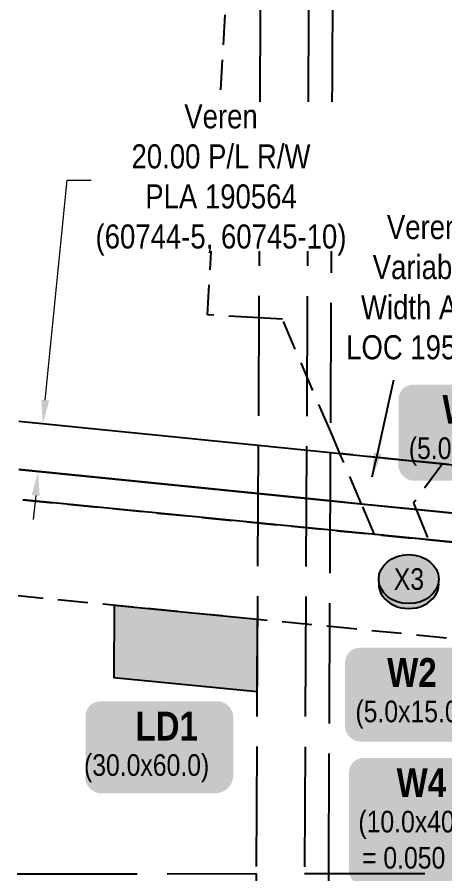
# Model space of a CAD drawing. Extents: x 471563 to 508050, y 6028961 to 6050146.
# Drawn here: x 478621 to 478799.1, y 6044231.5 to 6044587.9 of the extents above; entities that cross this region are included whole.
import ezdxf
from ezdxf.enums import TextEntityAlignment as Align

# ---------------------------------------------------------------- set-up
doc = ezdxf.new("R2010")
doc.units = 0
doc.header["$LTSCALE"] = 5
doc.header["$PDSIZE"] = 0.5
doc.linetypes.add('foc-ACCESSROAD', pattern=[3.75, 2.5, -1.25])
doc.linetypes.add('foc-UNSURVEYED', pattern=[12.5, 10, -2.5])
doc.layers.get('Defpoints').update_dxf_attribs({"color": 9})
for name, color, linetype in [('C-AR', 13, 'foc-ACCESSROAD'), ('C-RW', 13, 'Continuous'), ('C-WS', 13, 'foc-ACCESSROAD'), ('F-AR', 190, 'foc-ACCESSROAD'), ('L-USEC', 7, 'foc-UNSURVEYED'), ('P-CROSSINGS', 250, 'Continuous'), ('P-TEMP-BLOCKS', 250, 'Continuous'), ('P-TEMP-H', 41, 'Continuous'), ('P-TEMP_LOG DECK', 46, 'Continuous')]:
    doc.layers.add(name, color=color, linetype=linetype)
doc.layers.add('C-AR-T', color=13, linetype='Continuous', lineweight=9)
doc.styles.add('80', font='ARIALN.TTF', dxfattribs={"height": 10})
doc.styles.add('80CG', font='ARIALN.TTF', dxfattribs={"height": 10})
doc.styles.add('80L', font='ARIALN.TTF', dxfattribs={"height": 10})
doc.styles.add('BOLD', font='ARIALNB.TTF')
doc.styles.add('Crossing', font='ARIALN.TTF', dxfattribs={"height": 10})
doc.dimstyles.new('Compass 5 000', dxfattribs={"dimscale": 5, "dimtxt": 9, "dimasz": 2, "dimexe": 0.2, "dimexo": 0.0625, "dimgap": 0.5, "dimtad": 0, "dimtih": 1, "dimtoh": 1, "dimzin": 0, "dimdsep": 46, "dimtxsty": '80CG', "dimcen": 0.1, "dimse1": 1, "dimse2": 1, "dimclrd": 256, "dimclrt": 256, "dimaunit": 1, "dimadec": 4, "dimazin": 0, "dimtfac": 0.06, "dimtofl": 0, "dimtmove": 0, "dimatfit": 1, "dimfxl": 0.2, "dimtolj": 1, "dimtzin": 0, "dimlwd": -1, "dimarcsym": 0})

# ---------------------------------------------------------------- blocks, each defined once
blk = doc.blocks.new('*U92')
h = blk.add_hatch(color=191)
edge = h.paths.add_edge_path()
edge.add_line((-24, -33.18), (24, -33.18))
edge.add_arc((24, -27.18), 6, 270, 360)
edge.add_line((30, -27.18), (30, 12.5))
edge.add_arc((24, 12.5), 6, 0, 90)
edge.add_line((24, 18.5), (-24, 18.5))
edge.add_arc((-24, 12.5), 6, 90, 180)
edge.add_line((-30, 12.5), (-30, -27.18))
edge.add_arc((-24, -27.18), 6, 180, 270)
at = {"flags": 128}
blk.add_lwpolyline([(43.33, 42.39, 0, 7.5, 0), (0, 0, 0, 0, 0)], format="xyseb", dxfattribs=at)
at = {"color": 250, "flags": 128}
blk.add_lwpolyline([(-24, -33.18, 3, 3, 0), (24, -33.18, 3, 3, 0.414214), (30, -27.18, 3, 3, 0), (30, 12.5, 3, 0, 0.414214), (24, 18.5, 0, 0, 0), (-24, 18.5, 0, 0, 0.414214), (-30, 12.5, 0, 0, 0), (-30, -27.18, 0, 3, 0.414214)], format="xyseb", close=True, dxfattribs=at)
at = {"color": 250}
for tag, p, height, style in [('TEMP_AREA_W1_001', (-9.21, 2.24), 12, 'BOLD'), ('ENTER_TEXT_001', (-30.66, -12.47), 9, '80')]:
    blk.add_attdef(tag, p, '', height=height, dxfattribs=dict(at, style=style))
blk = doc.blocks.new('*D128')
at = {"layer": 'C-AR-T', "transparency": 16777216}
for p, q in [((478632.71, 6044428.59), (478641.85, 6044520.15)), ((478641.85, 6044520.15), (478651.85, 6044520.15)), ((478628.74, 6044388.84), (478627.74, 6044378.89))]:
    blk.add_line(p, q, dxfattribs=at)
for points in [[(478631.05, 6044428.75), (478634.37, 6044428.42), (478631.71, 6044418.64)], [(478627.08, 6044389.01), (478630.4, 6044388.67), (478629.73, 6044398.79)]]:
    blk.add_solid(points, dxfattribs=at)
at = {"layer": 'Defpoints', "color": 0, "transparency": 16777216}
for p in [(478629.73, 6044398.79), (478820.24, 6044399.81), (478818.26, 6044379.96)]:
    blk.add_point(p, dxfattribs=at)
at = {"layer": 'C-AR-T', "transparency": 16777216, "insert": (478705.88, 6044520.15), "char_height": 10, "attachment_point": 5, "style": '80CG', "bg_fill": 3, "box_fill_scale": 1.1, "bg_fill_color": 256, "bg_fill_true_color": 13158600, "bg_fill_transparency": 0}
blk.add_mtext('\\A1;Veren\\P20.00 P/L R/W\\PPLA 190564\\P{\\A0;\\C0;(60744-5, 60745-10)}', dxfattribs=at)
blk = doc.blocks.new('xing2')
h = blk.add_hatch(color=50)
h.dxf.hatch_style = 1
edge = h.paths.add_edge_path()
edge.add_ellipse((0, 0), major_axis=(-12.5, 0), ratio=0.816297, start_angle=0, end_angle=360)
h = blk.add_hatch(color=250)
h.dxf.hatch_style = 1
edge = h.paths.add_edge_path()
edge.add_ellipse((0, -2.05), major_axis=(-12.5, 0), ratio=0.816297, start_angle=0, end_angle=180)
edge.add_line((12.5, -2.05), (12.5, 0))
edge.add_ellipse((0, 0), major_axis=(-12.5, 0), ratio=0.816297, start_angle=0, end_angle=180, ccw=False)
edge.add_line((-12.5, 0), (-12.5, -2.05))
at = {"color": 250}
blk.add_ellipse((0, 0), major_axis=(-12.5, 0), ratio=0.816297, dxfattribs=at)
blk.add_ellipse((0, -2.05), major_axis=(-12.5, 0), ratio=0.816297, start_param=0, end_param=3.141593, dxfattribs=at)
at = {"color": 250, "style": 'Crossing'}
blk.add_attdef('CROSSING', text='', height=9, dxfattribs=at).set_placement((0.09, 0.02), align=Align.MIDDLE_CENTER)
at = {"color": 250, "style": 'Crossing', "flags": 1}
for tag, p in [('OWNER', (0.09, -12.49)), ('DESCRIPTION', (0.09, -25.77)), ('LOCATION', (0.09, -39.3)), ('DWG_REF', (0.09, -52.84))]:
    blk.add_attdef(tag, text='', height=9, dxfattribs=at).set_placement(p, align=Align.MIDDLE_CENTER)
blk = doc.blocks.new('*U104')
h = blk.add_hatch(color=191)
edge = h.paths.add_edge_path()
edge.add_line((-24, -18.23), (24, -18.23))
edge.add_arc((24, -12.23), 6, 270, 360)
edge.add_line((30, -12.23), (30, 12.5))
edge.add_arc((24, 12.5), 6, 0, 90)
edge.add_line((24, 18.5), (-24, 18.5))
edge.add_arc((-24, 12.5), 6, 90, 180)
edge.add_line((-30, 12.5), (-30, -12.23))
edge.add_arc((-24, -12.23), 6, 180, 270)
at = {"color": 250, "flags": 128}
blk.add_lwpolyline([(-24, -18.23, 3, 3, 0), (24, -18.23, 3, 3, 0.414214), (30, -12.23, 3, 3, 0), (30, 12.5, 3, 0, 0.414214), (24, 18.5, 0, 0, 0), (-24, 18.5, 0, 0, 0.414214), (-30, 12.5, 0, 0, 0), (-30, -12.23, 0, 3, 0.414214)], format="xyseb", close=True, dxfattribs=at)
at = {"flags": 128}
blk.add_lwpolyline([(-19.73, 12.37, 0, 7.5, 0), (0, 0, 0, 0, 0)], format="xyseb", dxfattribs=at)
at = {"color": 250}
for tag, p, height, style in [('TEMP_AREA_W1_001', (-9.21, 2.24), 12, 'BOLD'), ('ENTER_TEXT_001', (-30.66, -12.47), 9, '80')]:
    blk.add_attdef(tag, p, '', height=height, dxfattribs=dict(at, style=style))
blk = doc.blocks.new('*U195')
h = blk.add_hatch(color=111)
edge = h.paths.add_edge_path()
edge.add_line((-21.5, -20), (21.5, -20))
edge.add_arc((21.5, -14), 6, 270, 360)
edge.add_line((27.5, -14), (27.5, 12.5))
edge.add_arc((21.5, 12.5), 6, 0, 90)
edge.add_line((21.5, 18.5), (-21.5, 18.5))
edge.add_arc((-21.5, 12.5), 6, 90, 180)
edge.add_line((-27.5, 12.5), (-27.5, -14))
edge.add_arc((-21.5, -14), 6, 180, 270)
at = {"color": 250, "flags": 128}
blk.add_lwpolyline([(-21.5, -20, 3, 3, 0), (21.5, -20, 3, 3, 0.414214), (27.5, -14, 3, 3, 0), (27.5, 12.5, 3, 0, 0.414214), (21.5, 18.5, 0, 0, 0), (-21.5, 18.5, 0, 0, 0.414214), (-27.5, 12.5, 0, 0, 0), (-27.5, -14, 0, 3, 0.414214)], format="xyseb", close=True, dxfattribs=at)
at = {"flags": 128}
blk.add_lwpolyline([(31.66, -43.46, 0, 7.5, 0), (0, 0, 0, 0, 0)], format="xyseb", dxfattribs=at)
at = {"color": 250}
for tag, p, height, style in [('TEMP_AREA_W1_001', (-9.21, 2.24), 12, 'BOLD'), ('ENTER_TEXT_001', (-30.66, -12.47), 9, '80')]:
    blk.add_attdef(tag, p, '', height=height, dxfattribs=dict(at, style=style))
blk = doc.blocks.new('*U228')
h = blk.add_hatch(color=191)
edge = h.paths.add_edge_path()
edge.add_line((-21.5, -19.07), (21.5, -19.07))
edge.add_arc((21.5, -13.07), 6, 270, 360)
edge.add_line((27.5, -13.07), (27.5, 12.5))
edge.add_arc((21.5, 12.5), 6, 0, 90)
edge.add_line((21.5, 18.5), (-21.5, 18.5))
edge.add_arc((-21.5, 12.5), 6, 90, 180)
edge.add_line((-27.5, 12.5), (-27.5, -13.07))
edge.add_arc((-21.5, -13.07), 6, 180, 270)
at = {"color": 250, "flags": 128}
blk.add_lwpolyline([(-21.5, -19.07, 3, 3, 0), (21.5, -19.07, 3, 3, 0.414214), (27.5, -13.07, 3, 3, 0), (27.5, 12.5, 3, 0, 0.414214), (21.5, 18.5, 0, 0, 0), (-21.5, 18.5, 0, 0, 0.414214), (-27.5, 12.5, 0, 0, 0), (-27.5, -13.07, 0, 3, 0.414214)], format="xyseb", close=True, dxfattribs=at)
at = {"flags": 128}
blk.add_lwpolyline([(50.12, 11.6, 0, 7.5, 0), (0, 0, 0, 0, 0)], format="xyseb", dxfattribs=at)
at = {"color": 250}
for tag, p, height, style in [('TEMP_AREA_W1_001', (-9.21, 2.24), 12, 'BOLD'), ('ENTER_TEXT_001', (-30.66, -12.47), 9, '80')]:
    blk.add_attdef(tag, p, '', height=height, dxfattribs=dict(at, style=style))

msp = doc.modelspace()

# ---------------------------------------------------------------- hatches: boundary and pattern name
at = {"layer": 'P-TEMP-H'}
h = msp.add_hatch(color=256, dxfattribs=at)
h.dxf.hatch_style = 1
h.paths.add_polyline_path([(478721.037, 6044337.311), (478661.358, 6044343.185), (478661.22, 6044313.202), (478720.9, 6044307.327)])

# ---------------------------------------------------------------- linework, layer by layer
at = {"layer": 'C-AR'}
msp.add_lwpolyline([(478787.153, 6044383.057), (478792.24, 6044370.474), (478769.788, 6044372.684), (478764.412, 6044385.337), (478755.406, 6044406.339), (478798.053, 6044402.043), (478786.032, 6044385.664), (478787.153, 6044383.057)], close=True, dxfattribs=at)
at = {"layer": 'C-RW'}
for points in [[(478621.698, 6044399.704), (478721.277, 6044389.673), (478751.423, 6044386.637), (478875.189, 6044374.276), (478969.632, 6044451.104), (478979.118, 6044439.485), (478960.47, 6044424.315), (478952.712, 6044418.004), (478885.291, 6044363.16), (478878.789, 6044361.955), (478623.416, 6044387.092)], [(478621.78, 6044419.799), (478721.369, 6044409.768), (478751.515, 6044406.731), (478755.406, 6044406.339), (478798.053, 6044402.043), (478856.499, 6044396.156), (478876.418, 6044394.15), (478875.831, 6044384.215), (478875.201, 6044374.241), (478855.32, 6044376.197), (478787.158, 6044383.047), (478764.414, 6044385.334), (478751.423, 6044386.637), (478721.277, 6044389.673), (478621.698, 6044399.704)]]:
    msp.add_lwpolyline(points, dxfattribs=at)
at = {"layer": 'C-WS'}
msp.add_lwpolyline([(479012.062, 6044485.827), (479004.406, 6044356.061), (478885.291, 6044363.16), (478874.651, 6044364.23), (478875.228, 6044374.291), (478875.831, 6044384.215), (478876.418, 6044394.15), (478856.499, 6044396.156), (478798.053, 6044402.043), (478755.406, 6044406.339), (478751.554, 6044415.325), (478731.446, 6044462.231), (478721.612, 6044462.808), (478700.276, 6044464.062), (478710.245, 6044633.791), (478722.391, 6044633.078), (478752.543, 6044631.307), (478954.855, 6044619.424), (478947.233, 6044489.663), (479012.062, 6044485.827)], close=True, dxfattribs=at)
at = {"layer": 'F-AR'}
for points in [[(478623.416, 6044387.092), (478878.789, 6044361.955), (478885.291, 6044363.16), (479004.406, 6044356.061), (479139.039, 6044348.004), (479558.838, 6044337.336), (479612.179, 6044335.981), (479671.347, 6044337.727), (479689.056, 6044340.577)], [(479675.129, 6044297.841), (479612.273, 6044295.987), (479558.611, 6044297.35), (479137.351, 6044308.054), (479002.25, 6044316.139), (478874.371, 6044322.218), (478621.484, 6044347.11)]]:
    msp.add_lwpolyline(points, dxfattribs=at)
at = {"layer": 'L-USEC'}
for p, q in [((478621.014, 6044231.495), (478720.553, 6044231.55)), ((478740.67, 6044231.562), (479558.241, 6044232.019))]:
    msp.add_line(p, q, dxfattribs=at)
at = {"layer": 'L-USEC', "flags": 128}
for points in [[(478724.228, 6045034.46), (478720.553, 6044231.55)], [(478744.345, 6045034.368), (478740.67, 6044231.458)], [(478750.712, 6044231.567), (478754.389, 6045034.499)], [(478720.553, 6044231.55), (478720.096, 6044131.549)], [(478750.255, 6044131.566), (478750.712, 6044231.567)]]:
    msp.add_lwpolyline(points, dxfattribs=at)
at = {"layer": 'P-TEMP_LOG DECK'}
msp.add_lwpolyline([(478721.037, 6044337.311), (478661.358, 6044343.185), (478661.22, 6044313.202), (478720.9, 6044307.327)], close=True, dxfattribs=at)

# ---------------------------------------------------------------- block references
at = {"layer": 'P-CROSSINGS', "xscale": 0.99947143, "yscale": 0.99947143, "zscale": 0.99947143}
msp.add_blockref('xing2', (478784.016, 6044354.108), dxfattribs=at).add_auto_attribs({'CROSSING': 'X3'})
at = {"layer": 'P-TEMP-BLOCKS'}
ref = msp.add_blockref('*U195', (478807.266, 6044416.514), dxfattribs=dict(at, xscale=0.9994796499999833, yscale=0.9994796499999833, zscale=0.9994796499999833))
ref.add_attrib('TEMP_AREA_W1_001', 'W1', (478798.058, 6044418.757), dxfattribs={"layer": '0', "color": 250, "height": 11.9938, "style": 'BOLD'})
ref.add_attrib('ENTER_TEXT_001', '(5.0x72.0)', (478784.069, 6044404.05), dxfattribs={"layer": '0', "color": 250, "height": 8.9953, "style": '80'})
ref = msp.add_blockref('*U228', (478785.048, 6044307.013), dxfattribs=dict(at, xscale=0.9994796499999833, yscale=0.9994796499999833, zscale=0.9994796499999833))
ref.add_attrib('TEMP_AREA_W1_001', 'W2', (478775.067, 6044309.256), dxfattribs={"layer": '0', "color": 250, "height": 11.9938, "style": 'BOLD'})
ref.add_attrib('ENTER_TEXT_001', '(5.0x15.0)', (478761.851, 6044294.549), dxfattribs={"layer": '0', "color": 250, "height": 8.9953, "style": '80'})
ref = msp.add_blockref('*U92', (478789.138, 6044261.158), dxfattribs=dict(at, xscale=0.9994796499999833, yscale=0.9994796499999833, zscale=0.9994796499999833))
ref.add_attrib('TEMP_AREA_W1_001', 'W4', (478778.973, 6044263.401), dxfattribs={"layer": '0', "color": 250, "height": 11.9938, "style": 'BOLD'})
ref.add_attrib('ENTER_TEXT_001', '(10.0x40.0)', (478763.076, 6044248.694), dxfattribs={"layer": '0', "color": 250, "height": 8.99532, "style": '80'})
ref.add_attrib('ENTER_TEXT_002', '= 0.050 ha', (478764.582, 6044233.665), dxfattribs={"layer": '0', "color": 250, "height": 8.9953, "style": '80'})
at = {"layer": 'P-TEMP-BLOCKS', "xscale": 0.9994796499999833, "yscale": 0.9994796499999833, "zscale": 0.9994796499999833}
msp.add_blockref('*U104', (478679.498, 6044284.702), dxfattribs=at).add_auto_attribs({'TEMP_AREA_W1_001': 'LD1', 'ENTER_TEXT_001': '(30.0x60.0)'})

# ---------------------------------------------------------------- texts
at = {"layer": 'C-AR-T', "insert": (478757.514, 6044505.576), "char_height": 10, "width": 64.52019, "attachment_point": 1, "style": '80L'}
msp.add_mtext('\\pi17.40675;Veren\\P\\pi11.5234;Variable \\P\\pi6.63595;Width A/R\\P\\pi0.45928;LOC 195296', dxfattribs=at)

# ---------------------------------------------------------------- leaders
at = {"layer": 'C-AR-T', "path_type": 1}
msp.add_leader([(478768.859, 6044396.651), (478777.846, 6044437.072)], dimstyle='Compass 5 000', override={"dimgap": 0.5, "dimtad": 0}, dxfattribs=at)

# ---------------------------------------------------------------- next in the draw order: dimensions: what is measured, and where the dimension line sits
at = {"layer": 'C-AR-T'}
dim = msp.add_linear_dim(base=(478629.732, 6044398.791), p1=(478820.242, 6044399.808), p2=(478818.26, 6044379.962), angle=264.29645, text='Veren\\P20.00 P/L R/W\\PPLA 190564\\P{\\A0;\\C0;(60744-5, 60745-10)}', dimstyle='Compass 5 000', override={"dimtfill": 1}, dxfattribs=at)
dim.commit()
dim.dimension.update_dxf_attribs({"geometry": '*D128', "text_midpoint": (478705.885, 6044520.155), "dimtype": 161})

doc.saveas('drawing.dxf')
